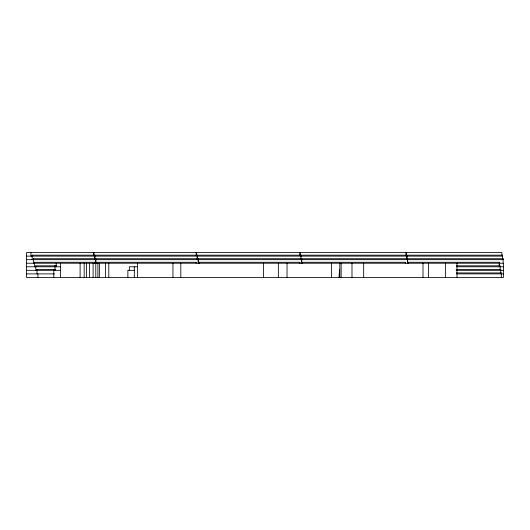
<?xml version="1.0" encoding="UTF-8"?>
<svg xmlns="http://www.w3.org/2000/svg" width="530" height="530" viewBox="0 0 530 530"><rect width="100%" height="100%" fill="white"/><g stroke="black" fill="none" stroke-linecap="round" stroke-linejoin="round"><path stroke-width="0.79" d="M26.5 256.116L502.513 256.116M198.154 258.726L33.271 258.726L33.271 259.673M26.5 259.673L198.154 259.673M198.386 259.673L503.136 259.673M196.153 262.277L96.606 262.277L96.606 263.224M299.821 262.277L299.821 263.224L299.901 262.277L199.293 262.277L199.293 263.224M405.377 262.277L302.292 262.277L302.365 263.224M26.5 263.224L503.5 263.224L503.5 277.435L26.5 277.435L26.5 252.565L501.897 252.565L501.897 255.407M56.75 265.828L35.689 265.828L35.689 266.776M456.403 265.828L500.108 265.828L500.108 269.618M26.5 266.776L60.605 266.776M137.595 266.776L129.34 266.776L129.34 270.327M456.403 266.776L503.5 266.776M55.736 269.379L36.901 269.379L36.901 270.327M456.197 269.379L500.724 269.379L500.724 273.169M26.5 270.327L60.605 270.327M134.322 270.327L127.882 270.327L127.882 277.435M339.505 270.327L339.611 269.379L339.505 273.884M456.197 270.327L503.5 270.327M456.31 272.937L501.347 272.937M26.5 273.884L54.544 273.884M456.31 273.884L503.5 273.884M503.136 263.224L503.136 258.726L198.386 258.726L198.465 263.224M503.069 258.726L503.069 259.673M502.513 258.958L502.513 255.168L197.471 255.168L197.471 256.116M502.453 255.168L502.453 256.116M501.281 272.937L501.347 277.435M500.664 269.379L500.664 270.327M499.485 266.067L499.485 262.277L408.02 262.277L408.02 263.224M499.426 262.277L499.426 263.224M499.233 263.224L499.233 266.067M456.999 263.224L456.999 277.435M445.425 263.224L445.425 277.435M428.525 263.224L428.525 277.435M423.006 263.224L423.006 277.435M408.08 262.277L408.08 263.224M407.63 258.726L407.696 263.224M407.457 258.726L407.457 263.224M406.218 252.565L406.218 255.407M406.093 252.565L406.093 255.407M405.304 262.277L405.377 263.224M363.679 263.224L363.679 277.435M351.993 263.224L351.993 277.435M341.148 263.224L341.148 277.435M339.829 263.224L339.829 277.435M339.134 273.884L339.134 277.435M331.435 263.224L331.435 277.435M301.749 258.726L301.749 263.224M301.683 258.726L301.683 259.673M301.563 263.224L301.563 258.726L301.49 259.673M300.967 255.168L300.967 258.958M300.894 255.168L300.894 256.116M300.185 252.565L300.185 255.407M299.953 252.565L299.953 255.407M287.035 263.224L287.035 277.435M278.349 263.224L278.349 277.435M263.509 263.224L263.509 277.435M199.379 262.277L199.379 263.224M198.061 258.726L198.154 263.224M197.557 255.168L197.557 258.958M197.147 258.958L197.147 255.168L32.058 255.168L32.058 256.116M196.643 252.565L196.643 255.407M196.146 252.565L196.146 255.407M196.067 262.277L196.153 263.224M180.816 263.224L180.816 277.435M172.952 263.224L172.952 277.435M137.508 263.224L137.508 277.435M134.322 266.776L134.322 277.435M108.789 263.224L108.789 277.435M105.536 263.224L105.536 277.435M99.375 263.224L99.375 277.435M97.898 263.224L97.898 277.435M96.692 262.277L96.692 263.224M95.804 258.726L95.897 263.224M95.778 263.224L95.778 277.435M95.691 258.726L95.691 263.224M94.93 263.224L94.93 262.277L34.477 262.277L34.477 263.224M94.91 255.168L94.91 258.958M94.843 262.277L94.843 263.224M94.684 255.168L94.684 258.958M93.929 252.565L93.929 255.407M93.684 252.565L93.684 255.407M93.101 263.224L93.101 277.435M89.464 263.224L89.464 277.435M86.542 263.224L86.542 277.435M84.171 263.224L84.171 277.435M80.109 263.224L80.109 277.435M60.605 263.224L60.605 277.435M56.193 263.224L56.193 266.776M55.093 265.828L55.093 266.776M54.987 265.828L54.987 270.327M53.888 269.379L53.888 270.327M53.821 269.379L53.821 277.435M37.928 273.884L37.928 277.435M37.014 269.379L37.014 273.884M35.801 265.828L35.801 270.327M34.589 262.277L34.589 266.776M33.377 258.726L33.377 263.224M32.164 255.168L32.164 259.673M30.952 252.565L30.952 256.116M406.894 258.958L406.894 255.168L406.841 258.958"/></g></svg>
